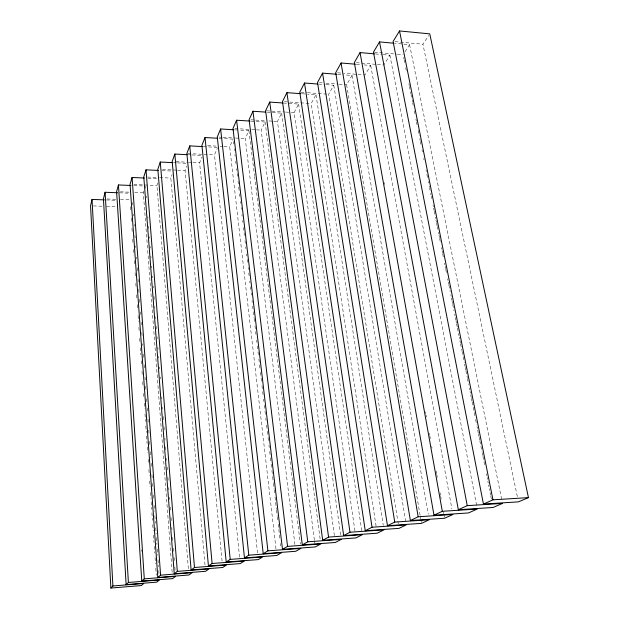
<?xml version="1.0" encoding="UTF-8"?>
<svg xmlns="http://www.w3.org/2000/svg" width="619" height="619" viewBox="0 0 619 619"><rect width="100%" height="100%" fill="white"/><g stroke="black" fill="none" stroke-linecap="round" stroke-linejoin="round"><path stroke-width="0.46" stroke-dasharray="3.1 2.32" d="M172.159 572.374L143.298 192.71L143.832 191.047M188.385 568.699L156.924 185.476L157.799 182.922M205.013 564.923L170.844 178.079L172.113 174.597M222.074 561.054L185.066 170.527L186.791 166.062M239.576 557.085L199.604 162.805L201.926 157.11M257.535 553.007L214.476 154.912L217.323 148.235M275.981 548.829L229.68 146.835L232.736 139.987M294.915 544.534L245.232 138.579L248.915 130.671L239.483 130.106M314.375 540.116L261.148 130.129L265.087 122.02L255.593 121.417M334.376 535.582L277.436 121.479L281.645 113.153L267.307 112.201M354.935 530.916L294.11 112.619L298.598 104.077L284.16 103.071M376.081 526.119L311.187 103.559L315.969 94.777L307.527 94.165M326.213 84.671L333.765 85.252L328.674 94.266L397.692 520.293M420.084 515.201L346.601 84.749L352.002 75.487L344.404 74.876M364.011 64.91L370.704 65.475L364.97 74.992L344.195 73.321M383.153 54.611L389.885 55.207L383.803 64.995L377.149 64.43M405.097 51.64L409.569 44.669L394.551 43.291M517.314 496.484L422.932 44.212L428.712 35.453M93.368 205.918L102.777 206.243M106.545 206.375L115.954 206.7M107.219 198.962L115.745 199.272M120.481 199.45L129.959 199.79M106.313 199.945L115.838 200.285M120.411 191.82L128.992 192.153M134.71 192.377L143.298 192.71M119.475 192.826L129.054 193.19M133.882 184.524L156.924 185.476M133.874 185.592L143.523 185.986M147.515 177.065L158.712 177.552M159.648 177.591L170.844 178.079M148.018 178.179L157.396 178.589M162.526 169.482L176.616 170.14M177.552 170.179L185.066 170.527M162.062 170.589L171.502 171.022M175.974 161.652L188.261 162.248M189.213 162.294L192.045 162.433M192.989 162.48L199.604 162.805M173.568 162.689L176.423 162.828M177.374 162.874L186.876 163.331M187.828 153.535L214.476 154.912M188.238 154.742L191.101 154.889M192.06 154.943L201.632 155.431M207.651 145.635L216.271 146.107M220.101 146.316L222.972 146.471M223.931 146.525L229.68 146.835M203.233 146.618L217.679 147.399M219.196 137.085L222.089 137.248M223.057 137.31L234.624 137.967M235.591 138.022L245.232 138.579M219.064 138.331L233.115 139.136M234.88 128.543L250.827 129.503M251.763 129.564L255.515 129.789M256.459 129.843L261.148 130.129M234.763 129.828L238.539 130.052M250.989 119.8L254.765 120.04M255.717 120.101L265.156 120.697M268.932 120.937L272.716 121.177M273.66 121.239L277.436 121.479M250.842 121.123L254.641 121.363M266.541 110.786L284.601 111.993M285.552 112.054L290.303 112.372M291.255 112.434L294.11 112.619M284.392 101.686L311.187 103.559M300.749 92.216L306.521 92.641M307.488 92.711L326.747 94.127M301.902 93.755L306.591 94.096M319.389 82.66L322.205 82.876M325.958 83.163L338.152 84.099M339.096 84.176L346.601 84.749M318.661 84.099L325.269 84.602M337.587 72.787L343.251 73.243M337.757 74.342L343.452 74.798M356.366 64.268L360.188 64.593M356.242 62.666L376.197 64.353M374.418 52.205L396.415 54.147M397.375 54.232L403.116 54.735M375.454 53.938L382.186 54.526M395.015 41.635L422.932 44.212M409.569 44.669L501.707 499.564M403.634 57.35L403.983 59.091M404.153 59.966L404.671 62.589M405.724 67.858L406.25 70.496M408.888 83.805L409.244 85.592M409.422 86.49L409.956 89.175M410.49 91.867L410.846 93.67M411.031 94.568L411.565 97.276M412.107 99.984L412.463 101.802M412.649 102.708L413.19 105.431M414.273 110.902L414.823 113.648M415.914 119.165L416.285 121.007M416.463 121.928L417.013 124.705M418.119 130.269L419.233 135.863M419.79 138.671L420.162 140.544M420.347 141.488L420.912 144.304M422.034 149.968L422.413 151.864M423.736 158.518L424.023 159.95M426.019 170.008L426.305 171.455M426.878 174.349L427.744 178.705M428.325 181.622L428.619 183.085M429.199 186.01L429.485 187.472M429.632 188.207L430.073 190.404M430.654 193.352L430.948 194.823M431.242 196.3L431.683 198.521M433.014 205.198L433.308 206.684M433.602 208.177L434.051 210.414M434.198 211.164L434.793 214.159M435.389 217.161L435.683 218.669M435.985 220.171L436.434 222.438M436.588 223.188L437.184 226.214M437.339 226.972L437.788 229.254M438.391 232.295L438.701 233.82M439.003 235.344L439.459 237.634M439.606 238.4L440.217 241.464M441.44 247.615L441.749 249.163M442.051 250.703L442.515 253.032M442.67 253.805L443.281 256.908M444.527 263.145L444.837 264.708M445.146 266.271L445.61 268.623M445.765 269.404L446.392 272.553M447.645 278.867L447.963 280.453M448.28 282.04L448.752 284.423M448.907 285.212L450.175 291.595M450.818 294.799L451.135 296.408M451.452 298.01L451.932 300.424M452.094 301.229L452.574 303.65M452.737 304.463L454.021 310.939M454.671 314.197L454.996 315.829M455.313 317.462L455.801 319.915M455.963 320.735L456.458 323.188M456.621 324.008L457.271 327.304M457.433 328.124L458.911 335.56M459.244 337.223L459.577 338.879M459.902 340.543L460.397 343.042M460.567 343.878L461.898 350.571M462.06 351.406L464.242 362.37M464.575 364.065L465.086 366.61M465.248 367.462L465.759 370.015M465.929 370.866L467.291 377.706M467.461 378.565L468.653 384.585M469.341 388.036L469.682 389.761M470.03 391.494L470.37 393.227M470.719 394.968L471.237 397.576M471.407 398.45L471.926 401.066M472.104 401.94L474.897 415.991M475.601 419.535L476.653 424.858M477.009 426.638L477.365 428.425M477.721 430.205L478.255 432.89M478.433 433.78L478.967 436.472M479.145 437.37L479.679 440.07M479.857 440.968L482.015 451.824M482.193 452.729L482.735 455.46M482.921 456.373L484.917 466.432M486.379 473.806L486.751 475.655M487.114 477.504L487.486 479.361M487.857 481.211L488.221 483.075M488.592 484.932L488.964 486.797M489.335 488.662L489.706 490.534M490.078 492.407L490.635 495.223M490.821 496.159L491.385 498.984M389.885 55.207L476.591 505.236M370.704 65.475L451.893 508.864M384.314 182.62L384.647 184.508M425.524 411.906L425.826 413.608M426.135 415.31L426.437 417.02M429.377 433.346L429.687 435.08M429.841 435.946L430.313 438.554M431.722 446.392L432.031 448.141M436.155 471.09L436.643 473.767M436.797 474.657L437.285 477.342M440.032 492.639L440.519 495.362M440.682 496.268L441.177 498.991M443.475 511.789L443.8 513.631M443.97 514.544L444.465 517.314M352.002 75.487L428.286 514.219M420.239 516.107L420.703 518.823M420.858 519.736L421.322 522.459M333.765 85.252L405.677 521.237M397.839 521.183L398.272 523.875M315.969 94.777L383.269 525.361M298.598 104.077L361.782 531.141M281.645 113.153L340.643 535.009M265.087 122.02L320.34 540.495M314.483 540.967L314.816 543.528M248.915 130.671L254.517 175.672M254.626 176.523L300.362 544.124M233.402 141.565L233.688 144.01M234.261 148.9L234.454 150.541M234.934 154.642L235.127 156.29M235.707 161.234L235.994 163.718M236.582 168.701L236.775 170.364M237.162 173.699L237.456 176.214M238.052 181.243L238.346 183.773M238.741 187.147L239.135 190.536M239.53 193.925L239.832 196.478M240.435 201.601L240.636 203.318M241.131 207.613L241.34 209.33M241.944 214.507L242.145 216.24M242.656 220.581L242.857 222.322M243.468 227.56L243.778 230.183M244.087 232.821L244.397 235.46M245.016 240.752L245.325 243.406M245.743 246.958L245.952 248.737M246.579 254.092L246.788 255.887M247.205 259.469L247.523 262.17M248.157 267.586L248.366 269.397M248.792 273.025L249.109 275.749M249.751 281.227L249.968 283.061M250.401 286.729L250.718 289.483M251.152 293.174L251.368 295.023M252.018 300.586L252.235 302.451M252.676 306.173L253.001 308.982M253.333 311.79L253.991 317.431M254.1 318.375L254.541 322.151M254.989 325.934L255.322 328.79M255.655 331.645L255.987 334.508M256.661 340.249L256.916 342.408M257.342 346.021L257.674 348.915M258.015 351.816L258.355 354.726M258.874 359.105L259.214 362.03M259.554 364.962L259.988 368.638M260.421 372.329L260.761 375.284M261.11 378.248L261.458 381.219M261.984 385.691L262.332 388.678M262.68 391.672L263.036 394.674M263.562 399.193L263.826 401.452M264.274 405.236L264.623 408.277M264.986 411.318L265.342 414.366M265.783 418.189L266.054 420.487M266.596 425.098L266.959 428.178M267.315 431.265L267.679 434.368M268.042 437.471L268.499 441.362M268.956 445.262L269.234 447.607M269.691 451.53L270.062 454.679M270.426 457.828L270.797 460.993M271.168 464.157L271.54 467.337M271.911 470.517L272.569 476.112M272.662 476.909L273.319 482.534M273.412 483.338L274.078 488.979M274.171 489.791L274.55 493.026M275.022 497.088L276.461 509.344M276.554 510.164L277.227 515.929M277.327 516.757L277.807 520.889M278.202 524.2L279.958 539.226M280.446 543.428L280.747 545.958M145.457 186.064L145.635 188.393M146.231 196.169L146.355 197.732M147.817 216.65L147.941 218.236M148.552 226.221L148.738 228.628M149.357 236.682L149.488 238.3M150.115 246.416L150.239 248.049M150.866 256.235L150.997 257.875M151.632 266.131L151.763 267.787M152.406 276.105L152.529 277.776M153.179 286.164L153.311 287.85M153.961 296.315L154.224 299.712M154.75 306.544L154.882 308.254M155.547 316.858L155.679 318.584M156.282 326.391L156.483 328.999M157.094 336.875L157.226 338.632M157.907 347.445L158.046 349.217M158.596 356.327L158.727 358.107M159.423 367.067L159.563 368.862M160.189 376.986L160.329 378.805M161.737 397.081L161.876 398.922M162.518 407.24L162.665 409.097M163.238 416.548L163.532 420.293M164.035 426.87L164.252 429.702M164.909 438.229L165.056 440.132M165.575 446.81L165.799 449.68M166.465 458.339L166.635 460.513M167.138 467.051L167.362 469.968M167.927 477.295L168.151 480.236M168.724 487.617L168.894 489.838M169.467 497.274L169.645 499.518M170.217 507.007L170.511 510.768M171.037 517.561L171.27 520.594M171.796 527.442L171.974 529.732M172.569 537.393L172.802 540.472M173.397 548.194L173.637 551.297M174.117 557.526L174.357 560.644M174.844 566.919L175.084 570.06M132.59 202.56L132.752 204.881M133.418 214.228L133.534 215.799M134.145 224.442L134.261 226.02M134.934 235.537L135.104 237.928M135.677 245.936L135.793 247.538M136.482 257.233L136.598 258.85M137.232 267.818L137.464 271.091M138.052 279.324L138.23 281.8M138.757 289.266L139.058 293.437M139.476 299.302L139.77 303.503M140.374 311.953L140.552 314.506M141.101 322.174L141.287 324.743M141.836 332.48L142.138 336.798M142.633 343.738L142.757 345.479M143.384 354.223L143.693 358.618M144.134 364.8L144.451 369.226M145.016 377.25L145.21 379.927M145.658 386.217L145.976 390.721M146.556 398.876L146.749 401.607M147.206 407.998L147.531 412.587M147.995 419.032L148.32 423.659M148.784 430.166L149.117 434.832M149.581 441.393L149.922 446.098M150.324 451.769L150.727 457.464M151.137 463.182L151.477 467.972M151.957 474.696L152.266 479.044M152.576 483.4L152.986 489.234M153.404 495.099L153.775 500.253M154.139 505.421L154.564 511.356M154.882 515.82L155.415 523.295M155.733 527.806L156.166 533.841M156.429 537.625L156.917 544.465M157.241 549.045L157.683 555.173M158.007 559.785L158.503 566.741M158.781 570.617L158.998 573.728M130.439 206.661L130.764 211.265M131.251 218.205L131.522 222.074M131.955 228.295L132.234 232.202M132.729 239.259L133.054 243.994M133.449 249.534L133.836 255.105M134.23 260.7L134.563 265.52M135.074 272.778L135.414 277.645M135.816 283.34L136.103 287.433M136.621 294.822L136.969 299.774M137.317 304.749L137.666 309.748M138.076 315.597L138.494 321.478M138.904 327.389L139.26 332.473M139.677 338.438L139.979 342.709M140.343 347.863L140.823 354.764M141.248 360.831L141.619 366.053M141.983 371.299L142.355 376.569M142.726 381.861L143.097 387.177M143.531 393.405L143.848 397.87M144.227 403.248L144.606 408.656M144.985 414.08L145.496 421.353M145.813 425.918L146.262 432.341M146.525 436.016L147.043 443.421M147.299 447.127L147.693 452.721M148.15 459.275L148.483 463.979M148.877 469.643L149.28 475.33M149.682 481.04L150.084 486.782M150.487 492.546L150.889 498.334M151.144 501.963L151.655 509.259M151.91 512.919L152.429 520.269M152.738 524.703L153.156 530.63M153.466 535.102L153.992 542.577M154.255 546.329L154.735 553.107M155.052 557.649L155.477 563.731M155.795 568.304L156.282 575.198M141.519 549.865L141.612 551.374"/><path stroke-width="0.93" d="M104.41 199.875L92.03 199.426L90.544 205.825L110.878 588.05L141.279 585.566L143.709 583.485L112.898 585.984L110.878 588.05M117.556 192.749L105.091 192.269L103.427 198.823L126.129 584.615L156.769 582.131L159.447 579.972L128.396 582.471L126.129 584.615M130.98 185.468L118.438 184.957L116.596 191.673L141.766 581.086L172.631 578.603L175.572 576.374L144.289 578.866L141.766 581.086M144.266 178.017L132.079 177.483L130.044 184.361L157.806 577.473L188.903 574.997L192.114 572.683L160.592 575.175L157.806 577.473M158.286 170.411L146.014 169.846L143.786 176.895L174.249 573.767L205.578 571.291L209.075 568.9L177.313 571.383L174.249 573.767M172.624 162.642L160.267 162.039L157.83 169.266L191.116 569.96L222.685 567.499L226.484 565.008L194.482 567.491L191.116 569.96M187.278 154.696L174.844 154.054L172.19 161.466L208.433 566.06L240.234 563.6L244.35 561.023L212.1 563.499L208.433 566.06M202.266 146.564L189.747 145.891L186.876 153.489L226.206 562.052L258.255 559.599L262.696 556.93L230.198 559.39L226.206 562.052M217.184 138.223L205.005 137.534L201.902 145.326L244.459 557.936L276.747 555.498L281.537 552.728L248.792 555.173L244.459 557.936M233.82 129.773L220.612 128.976L217.269 136.977L263.214 553.711L295.743 551.281L300.896 548.403L267.903 550.84L263.214 553.711M249.89 121.061L236.597 120.225L232.999 128.427L282.488 549.37L315.264 546.948L320.797 543.962L287.556 546.391L282.488 549.37M265.389 112.078L252.962 111.258L249.101 119.684L302.304 544.898L335.32 542.492L341.262 539.397L307.767 541.803L302.304 544.898M283.2 103.009L269.729 102.073L265.59 110.724L322.685 540.31L355.948 537.919L362.308 534.7L328.565 537.091L322.685 540.31M300.966 93.686L286.907 92.664L282.481 101.547L343.661 535.582L377.172 533.207L383.973 529.864L349.975 532.239L343.661 535.582M317.717 84.029L304.509 83.016L299.782 92.146L365.249 530.715L399 528.363L406.281 524.889L372.027 527.241L365.249 530.715M336.806 74.272L322.553 73.127L317.516 82.513L387.479 525.701L421.485 523.372L429.246 519.759L394.744 522.088L387.479 525.701M355.407 64.19L341.061 62.991L335.699 72.64L410.382 520.54L444.628 518.235L452.922 514.474L418.165 516.78L410.382 520.54M374.487 53.853L360.057 52.584L354.339 62.511L433.989 515.217L468.482 512.942L477.319 509.035L442.314 511.302L433.989 515.217M393.614 43.206L379.54 41.906L373.466 52.12L458.331 509.731L493.072 507.479L502.489 503.417L467.237 505.653L458.331 509.731M399.541 30.95L393.088 41.458L483.447 504.067L518.436 501.854L528.456 497.622L429.764 33.859L399.541 30.95L492.956 499.827L483.447 504.067M492.956 499.827L528.456 497.622M379.54 41.906L467.237 505.653M360.057 52.584L442.314 511.302M341.061 62.991L418.165 516.78M322.553 73.127L394.744 522.088M304.509 83.016L372.027 527.241M286.907 92.664L349.975 532.239M269.729 102.073L328.565 537.091M252.962 111.258L307.767 541.803M236.597 120.225L287.556 546.391M220.612 128.976L267.903 550.84M205.005 137.534L248.792 555.173M189.747 145.891L230.198 559.39M174.844 154.054L212.1 563.499M160.267 162.039L194.482 567.491M146.014 169.846L177.313 571.383M132.079 177.483L160.592 575.175M118.438 184.957L144.289 578.866M105.091 192.269L128.396 582.471M92.03 199.426L112.898 585.984"/></g></svg>
